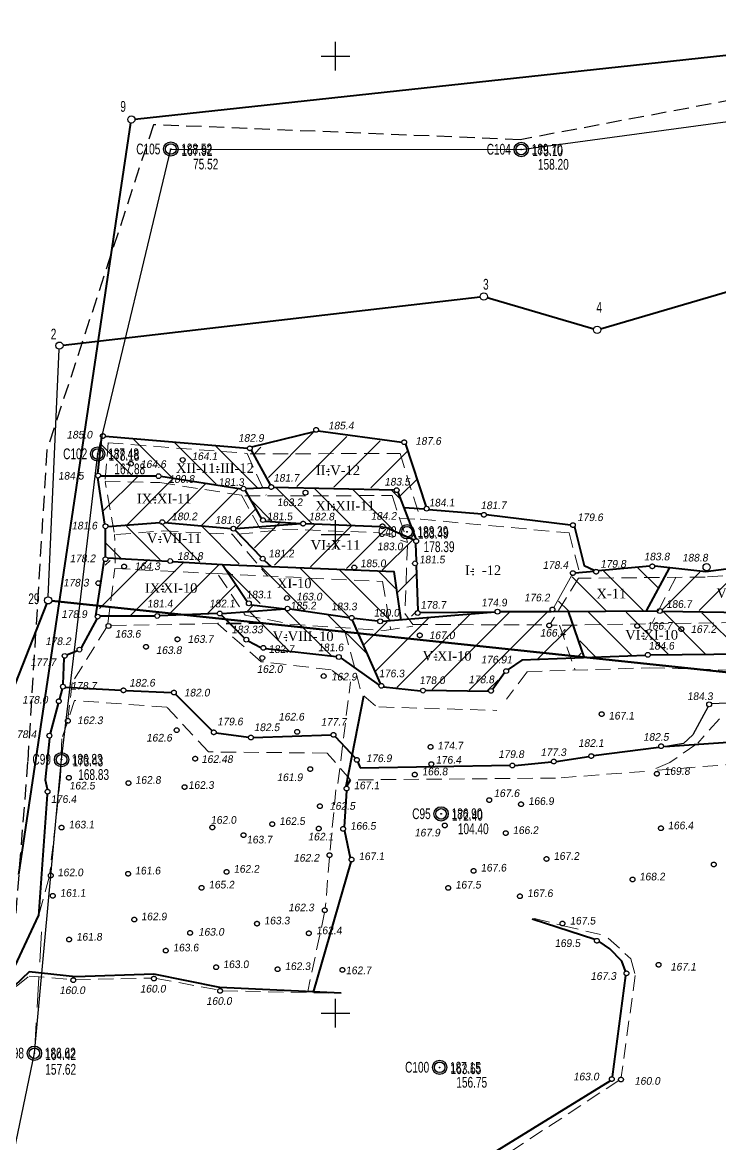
# Model space of a CAD drawing. Header units: millimetres. Extents: x 3233194 to 6468300, y 5635139 to 11269398.
# Drawn here: x 3233469.1 to 3233760.5, y 5635745.4 to 5636214.1 of the extents above; entities that cross this region are included whole.
import ezdxf
from ezdxf.enums import TextEntityAlignment as Align

# ---------------------------------------------------------------- set-up
doc = ezdxf.new("R2010")
doc.units = ezdxf.units.MM
doc.header["$LTSCALE"] = 2
doc.header["$PDMODE"] = 32
doc.header["$PDSIZE"] = 0.3
doc.linetypes.add('DASHED2', pattern=[9.525, 6.35, -3.175])
doc.linetypes.add('HIDDEN2', pattern=[4.7625, 3.175, -1.5875])
for name, color, linetype in [('POINT_OBJ', 7, 'Continuous'), ('в.доб.бровка', 7, 'Continuous'), ('ввскр.бровка', 7, 'Continuous'), ('вдб', 7, 'Continuous'), ('ВЫСОТЫ', 7, 'Continuous'), ('Гірничий відвід', 7, 'Continuous'), ('ИМЕНА', 7, 'Continuous'), ('КОДЫ_СМЕЖЕСТВ', 7, 'Continuous'), ('Контур запасів', 7, 'Continuous'), ('КОНТУРА_СМЕЖЕСТВ', 7, 'Continuous'), ('КОНТУРА_УЧАСТКОВ', 7, 'Continuous'), ('кресты', 7, 'Continuous'), ('н.доб.бровка', 7, 'Continuous'), ('нвскр.бровка', 7, 'Continuous'), ('ндб', 7, 'Continuous'), ('ОШИБКИ', 7, 'Continuous'), ('ПИКЕТЫ', 7, 'Continuous'), ('ПРОМЫШЛ', 7, 'Continuous'), ('ПРОМЫШЛЕННЫЕ', 7, 'Continuous'), ('ПУНКТЫ', 7, 'Continuous')]:
    doc.layers.add(name, color=color, linetype=linetype)
doc.layers.add('н.бровка', color=7, linetype='HIDDEN2', lineweight=20)
doc.styles.add('grad', font='grad.shx')
doc.styles.add('universw', font='universw.shx', dxfattribs={"oblique": 10})
doc.styles.add('user', font='symeteo.shx', dxfattribs={"height": 2.5})

# ---------------------------------------------------------------- blocks, each defined once
blk = doc.blocks.new('89_1')
h = blk.add_hatch(color=256)
h.paths.add_polyline_path([(-1.5, 0, 1), (1.5, 0, 1)])
h.paths.add_polyline_path([(1.1, 0, -1), (-1.1, 0, -1)], flags=16)
h.paths.add_polyline_path([(0.06, 0, -1), (-0.06, 0, -1)], flags=0)
for radius in [1.5, 1.1, 0.0622]:
    blk.add_circle((0, 0), radius)
at = {"color": 7, "linetype": 'Continuous', "style": 'grad', "oblique": 10, "width": 0.7}
for tag, p in [('P37', (6.48, 0.16)), ('P4', (6.45, -2.94))]:
    blk.add_attdef(tag, text='', height=2.5, dxfattribs=at).set_placement(p, align=Align.CENTER)
at = {"color": 7, "linetype": 'Continuous', "style": 'user', "flags": 8}
blk.add_attdef('ddddd', (2.53, -1.14), '', height=2.5, dxfattribs=at)
blk = doc.blocks.new('POINTINV')
at = {"layer": 'ПУНКТЫ', "color": 0, "linetype": 'Continuous'}
blk.add_point((0, 0), dxfattribs=at)
at = {"layer": 'ВЫСОТЫ', "color": 0, "style": 'grad', "width": 0.7}
blk.add_attdef('POINT_H', (1.6, -0.8), '', height=1.65, dxfattribs=at)
at = {"layer": 'ИМЕНА', "color": 0, "style": 'grad', "width": 0.7}
blk.add_attdef('POINT_NAM', text='', height=1.65, dxfattribs=at).set_placement((-1.6, -0.8), align=Align.RIGHT)
at = {"layer": 'ОШИБКИ', "color": 0, "linetype": 'Continuous', "style": 'grad', "width": 0.7, "flags": 1}
blk.add_attdef('POINT_MX', text='', height=1.65, dxfattribs=at).set_placement((-4.2077, 4.453385), align=Align.RIGHT)
blk.add_attdef('POINT_MY', (2.8923, 4.253385), '', height=1.65, dxfattribs=at)

msp = doc.modelspace()

# ---------------------------------------------------------------- linework, layer by layer
for p, q in [((3233571.9, 5636023.9), (3233590.48, 5636042.47)), ((3233583.84, 5636020.12), (3233604.72, 5636041.01)), ((3233502.13, 5636037.53), (3233514.88, 5636024.78)), ((3233515.52, 5636039.86), (3233531.38, 5636024)), ((3233532.7, 5636038.4), (3233550.06, 5636021.04)), ((3233549.87, 5636036.94), (3233567.29, 5636019.52)), ((3233566.23, 5636033.94), (3233568.8, 5636036.51)), ((3233599.29, 5636019.85), (3233618.55, 5636039.11)), ((3233614.73, 5636019.58), (3233630, 5636034.85)), ((3233500.78, 5636023.5), (3233501.7, 5636024.42)), ((3233502.98, 5636009.98), (3233517.31, 5636024.31)), ((3233512.81, 5636004.09), (3233532.02, 5636023.31)), ((3233627.14, 5636016.27), (3233633.79, 5636022.93)), ((3233529.53, 5636005.1), (3233545.57, 5636021.14)), ((3233543.94, 5636003.8), (3233559.11, 5636018.97)), ((3233558.57, 5636002.71), (3233566.51, 5636010.65)), ((3233575.55, 5636003.97), (3233576.5, 5636004.93)), ((3233584.03, 5636004.6), (3233584.08, 5636004.65)), ((3233501.37, 5635969.09), (3233521.25, 5635988.97)), ((3233503.73, 5635987.16), (3233505.72, 5635989.15)), ((3233513.93, 5635965.92), (3233536.49, 5635988.48)), ((3233529.95, 5635966.23), (3233551.26, 5635987.54)), ((3233712.03, 5635984.79), (3233728.72, 5635968.1)), ((3233726.38, 5635986.15), (3233734.82, 5635977.72)), ((3233698.84, 5635982.27), (3233713.01, 5635968.09)), ((3233546.57, 5635967.14), (3233558.48, 5635979.05)), ((3233693.19, 5635972.2), (3233697.3, 5635968.09)), ((3233563.03, 5635967.88), (3233565.32, 5635970.17)), ((3233563.87, 5635967.94), (3233580.33, 5635951.47)), ((3233578.55, 5635968.97), (3233598.09, 5635949.43)), ((3233596.62, 5635966.62), (3233613.3, 5635949.94)), ((3233625.54, 5635936.1), (3233656.03, 5635966.59)), ((3233640.37, 5635935.22), (3233672.8, 5635967.64)), ((3233655.79, 5635934.92), (3233688.7, 5635967.83)), ((3233705.73, 5635967.52), (3233723.79, 5635949.46)), ((3233721.44, 5635967.52), (3233739.12, 5635949.84)), ((3233737.17, 5635967.51), (3233754.5, 5635950.18)), ((3233753.11, 5635967.29), (3233769.88, 5635950.51)), ((3233611.56, 5635953.55), (3233621.56, 5635963.55)), ((3233616.54, 5635942.82), (3233638.79, 5635965.07)), ((3233684.3, 5635947.71), (3233699.04, 5635962.45)), ((3233702.02, 5635955.51), (3233708.52, 5635949.01)), ((3233700.58, 5635948.28), (3233702.69, 5635950.39)), ((3233663.5, 5635934.77), (3233667.9, 5635939.17))]:
    msp.add_line(p, q)
at = {"color": 7}
for p, q in [((3233575.25, 5636019.42), (3233589.99, 5636004.68)), ((3233591.32, 5636019.07), (3233606.37, 5636004.02)), ((3233607.39, 5636018.71), (3233624.77, 5636001.33)), ((3233623.46, 5636018.36), (3233626.67, 5636015.15)), ((3233565.06, 5636013.89), (3233573.36, 5636005.6)), ((3233512.54, 5636003.55), (3233526.71, 5635989.38)), ((3233527.11, 5636004.7), (3233543.22, 5635988.59)), ((3233566.04, 5635994.46), (3233575.09, 5636003.52)), ((3233574.43, 5635987.14), (3233591.45, 5636004.16)), ((3233589.46, 5635986.45), (3233606.49, 5636003.48)), ((3233544.17, 5636003.35), (3233559.72, 5635987.8)), ((3233558.09, 5636002.23), (3233558.11, 5636002.25)), ((3233604.49, 5635985.77), (3233620.95, 5636002.23)), ((3233504.08, 5635996.3), (3233510.21, 5635990.17)), ((3233619.52, 5635985.08), (3233632.11, 5635997.68)), ((3233554.22, 5635985.45), (3233568.53, 5635971.14)), ((3233568.56, 5635986.82), (3233586.96, 5635968.42)), ((3233585, 5635986.1), (3233605.34, 5635965.75)), ((3233601.44, 5635985.37), (3233622.59, 5635964.22)), ((3233751.92, 5635968.18), (3233769.56, 5635985.83)), ((3233617.88, 5635984.65), (3233625.04, 5635977.49)), ((3233626.03, 5635975.88), (3233633.81, 5635983.66)), ((3233736.49, 5635968.47), (3233752.28, 5635984.26)), ((3233631.76, 5635965.9), (3233634.11, 5635968.24))]:
    msp.add_line(p, q, dxfattribs=at)
at = {"color": 2, "linetype": 'HIDDEN2'}
msp.add_lwpolyline([(3233602.39, 5635231.12), (3233766.68, 5635200.96), (3233779.22, 5635204.76), (3233787.49, 5635209.81), (3233795.16, 5635216.12), (3233804.29, 5635226.19), (3233869.03, 5635336.72), (3233896.11, 5635420.37), (3233922.35, 5635666.7), (3233987.12, 5635841.79), (3233945.44, 5636045.77), (3233869.26, 5636201.16), (3233677.17, 5636165.03), (3233523.87, 5636171.31), (3233479.31, 5636035.24), (3233471.28, 5635905.06), (3233461.7, 5635783.35), (3233459.88, 5635761.76)], dxfattribs=at)
at = {"color": 7, "linetype": 'HIDDEN2', "lineweight": 20}
for points in [[(3233503.64, 5636022.31), (3233526.55, 5636021.71), (3233560.68, 5636016.41), (3233568.28, 5636002.66), (3233618.1, 5636000.75), (3233630.06, 5635996.73)], [(3233508.1, 5636000), (3233527.86, 5636001.52), (3233556.69, 5636000.11), (3233571.67, 5635982.59)], [(3233559.14, 5636000.13), (3233577.02, 5636001.96)], [(3233551.11, 5635982.96), (3233562.17, 5635966.31), (3233578.59, 5635963)], [(3233742.17, 5635982.11), (3233732.1, 5635962.7)], [(3233693.55, 5635962.09), (3233700.13, 5635943.28)], [(3233603.71, 5635959.98), (3233610.83, 5635933.59)]]:
    msp.add_lwpolyline(points, dxfattribs=at)
at = {"color": 7, "linetype": 'Continuous', "lineweight": 40}
for points in [[(3233504.84, 5636003.3), (3233526.54, 5636005.07)], [(3233528.54, 5636005.06), (3233556.29, 5636002.58)], [(3233558.3, 5636002.47), (3233585.42, 5636004.58)], [(3233558.08, 5636001.83), (3233568.82, 5635990.59)], [(3233531.86, 5635988.69), (3233552.7, 5635987.53)], [(3233552.7, 5635987.53), (3233563.03, 5635972)], [(3233570.29, 5635989.2), (3233573.12, 5635986.67)], [(3233739.43, 5635985.98), (3233729.84, 5635968.05)], [(3233552.56, 5635966.98), (3233578.92, 5635968.97)], [(3233697.16, 5635967.84), (3233703.85, 5635948.5)], [(3233606.97, 5635964.22), (3233618.67, 5635937.68)]]:
    msp.add_lwpolyline(points, dxfattribs=at)
at = {"color": 2}
msp.add_lwpolyline([(3233629.84, 5636001.14), (3233629.72, 5636001.09)], dxfattribs=at)
at = {"color": 7, "linetype": 'HIDDEN2', "lineweight": 40}
msp.add_lwpolyline([(3233570.06, 5635962.93), (3233550.77, 5635962.63)], dxfattribs=at)
at = {"color": 7}
for centre in [(3233527.54, 5636005.2), (3233557.29, 5636002.45)]:
    msp.add_circle(centre, 1.01, dxfattribs=at)
at = {"layer": 'POINT_OBJ', "color": 7, "linetype": 'Continuous'}
msp.add_point((3233677.57, 5636160.94), dxfattribs=at)
at = {"layer": 'в.доб.бровка', "color": 7, "linetype": 'Continuous', "lineweight": 40}
for points in [[(3233729.49, 5635949.46), (3233677.84, 5635947.53), (3233672.07, 5635943.55)], [(3233771.48, 5635949.95), (3233731.45, 5635949.51)], [(3233670.62, 5635942.16), (3233665.68, 5635935.32)], [(3233663.95, 5635934.4), (3233637.51, 5635934.85)]]:
    msp.add_lwpolyline(points, dxfattribs=at)
at = {"layer": 'ввскр.бровка', "color": 7, "linetype": 'Continuous', "lineweight": 40}
for p, q in [((3233486.97, 5635936.23), (3233510.33, 5635934.88)), ((3233512.3, 5635934.77), (3233531.44, 5635933.91)), ((3233533.14, 5635933.26), (3233548.34, 5635917.97)), ((3233646.99, 5635927.09), (3233646.99, 5635927.1)), ((3233550.05, 5635917.12), (3233563.61, 5635915.31)), ((3233565.57, 5635915.21), (3233598.12, 5635916.28)), ((3233599.82, 5635915.58), (3233608.26, 5635906.55))]:
    msp.add_line(p, q, dxfattribs=at)
at = {"layer": 'ввскр.бровка', "color": 7, "linetype": 'Continuous'}
msp.add_line((3233558.12, 5635916.27), (3233558.12, 5635916.27), dxfattribs=at)
at = {"layer": 'ввскр.бровка', "color": 7, "linetype": 'Continuous', "lineweight": 40}
for points in [[(3233570.74, 5635952.3), (3233600.37, 5635949.04)], [(3233486.06, 5635937.42), (3233486.55, 5635948.28)], [(3233602.26, 5635948.39), (3233618.18, 5635937.1)], [(3233620.01, 5635936.3), (3233635.5, 5635934.67)], [(3233604.47, 5635894.83), (3233611.81, 5635932.57)], [(3233707.82, 5635907.65), (3233735.13, 5635911.12)], [(3233692.17, 5635905.16), (3233705.89, 5635907.25)], [(3233609.29, 5635904.88), (3233610.25, 5635902.44)], [(3233610.3, 5635902.46), (3233672.89, 5635903.61)], [(3233635.68, 5635902.93), (3233635.66, 5635902.88)], [(3233674.86, 5635903.49), (3233690.22, 5635904.93)], [(3233604.74, 5635894.8), (3233606.15, 5635897.44)], [(3233604.51, 5635892.86), (3233603.53, 5635877.88)], [(3233603.76, 5635876.21), (3233606.08, 5635864.93)], [(3233606.32, 5635863.24), (3233590.64, 5635808.67)], [(3233708.38, 5635830.8), (3233682.19, 5635839.3)], [(3233721.17, 5635817.5), (3233719.65, 5635821.72), (3233714.55, 5635826.82), (3233710.12, 5635829.92)], [(3233715.75, 5635773.34), (3233721.26, 5635815.64)], [(3233599.28, 5635644.03), (3233601.35, 5635646.89), (3233660.23, 5635738.04), (3233714.79, 5635771.65)]]:
    msp.add_lwpolyline(points, dxfattribs=at)
at = {"layer": 'вдб', "color": 7, "linetype": 'Continuous', "lineweight": 40}
for points in [[(3233500.66, 5636025.58), (3233502.32, 5636041.02)], [(3233503.72, 5636041.11), (3233563.16, 5636036.15)], [(3233564.93, 5636036.64), (3233591.12, 5636043.07)], [(3233592.77, 5636043.35), (3233627.68, 5636038.55)], [(3233629.17, 5636037.71), (3233637.76, 5636011.79)], [(3233564.67, 5636035.2), (3233572.6, 5636020.72)], [(3233503.6, 5636004.29), (3233500.61, 5636023.64)], [(3233501.74, 5636024.58), (3233525.02, 5636024.58)], [(3233527.01, 5636024.42), (3233560.51, 5636019.08)], [(3233562.17, 5636018.37), (3233568.9, 5636006.71)], [(3233562.41, 5636019.21), (3233572.13, 5636019.69)], [(3233574.08, 5636019.73), (3233624.53, 5636018.67)], [(3233626.06, 5636017.72), (3233633.53, 5635998.26)], [(3233637.04, 5636010.64), (3233628.64, 5636011.15)], [(3233638.99, 5636010.52), (3233661.05, 5636008.61)], [(3233662.96, 5636008.37), (3233698.21, 5636004)], [(3233570.54, 5636005.55), (3233585.42, 5636004.59)], [(3233587.4, 5636004.62), (3233618.58, 5636003.33)], [(3233503.84, 5635990.68), (3233503.83, 5636002.44)], [(3233620.53, 5636003.24), (3233632.76, 5635997.72)], [(3233699.85, 5636003.21), (3233703.92, 5635987), (3233708.07, 5635985.07)], [(3233633.44, 5635996.27), (3233633.67, 5635988.82)], [(3233504.69, 5635990.21), (3233529.88, 5635988.8)], [(3233499.71, 5635966.05), (3233503.3, 5635988.82)], [(3233552.7, 5635987.53), (3233624.32, 5635984.53), (3233627.22, 5635964.24)], [(3233633.73, 5635987.07), (3233634.34, 5635968.2)], [(3233731.38, 5635986.84), (3233709.79, 5635984.79)], [(3233808.31, 5635987.94), (3233778.05, 5635987.48), (3233754.7, 5635984.37), (3233733.35, 5635986.74)], [(3233707.88, 5635984.61), (3233700.14, 5635983.87)], [(3233564.88, 5635970.65), (3233578.77, 5635969)], [(3233550.55, 5635967.02), (3233526.45, 5635965.97)], [(3233561.91, 5635956.71), (3233552.31, 5635966.31)], [(3233580.92, 5635968.9), (3233605.71, 5635965.33)], [(3233619.61, 5635963.81), (3233666.64, 5635967.68)], [(3233635.3, 5635967.4), (3233666.65, 5635967.63)], [(3233668.65, 5635967.77), (3233690.1, 5635967.86)], [(3233691.19, 5635967.86), (3233734.5, 5635968.04)], [(3233736.51, 5635968.03), (3233779.41, 5635967.21)], [(3233500.26, 5635964.72), (3233493.64, 5635952.61)], [(3233524.43, 5635965.93), (3233501.5, 5635965.93)], [(3233607.71, 5635965.07), (3233617.61, 5635963.87)], [(3233568.78, 5635952.61), (3233563.51, 5635955.49)], [(3233492.09, 5635951.34), (3233487.7, 5635949.59)], [(3233485.69, 5635935.46), (3233484.55, 5635931.27)], [(3233484.03, 5635929.36), (3233480.66, 5635916.9)], [(3233737.58, 5635911.34), (3233910.52, 5635923.22)], [(3233480.38, 5635914.93), (3233478.65, 5635897.44), (3233479.49, 5635893.73)], [(3233479.38, 5635891.39), (3233475.82, 5635840.61)], [(3233602.3, 5635808.25), (3233551.62, 5635810.73), (3233524.03, 5635816.24), (3233491.29, 5635815.18), (3233471.87, 5635817.27), (3233459.14, 5635805.04), (3233475.82, 5635840.61)]]:
    msp.add_lwpolyline(points, dxfattribs=at)
at = {"layer": 'вдб', "color": 7, "linetype": 'Continuous', "lineweight": 20}
msp.add_lwpolyline([(3233698.78, 5635982.99), (3233691.18, 5635969.52)], dxfattribs=at)
at = {"layer": 'вдб', "color": 7}
for points in [[(3233808.17, 5635931.5), (3233757.13, 5635929.18)], [(3233755.69, 5635928.13), (3233749.24, 5635916.21), (3233745.47, 5635912.66), (3233736.98, 5635911.26)]]:
    msp.add_lwpolyline(points, dxfattribs=at)
at = {"layer": 'Гірничий відвід', "color": 7, "linetype": 'Continuous', "lineweight": 40}
for points in [[(3233516.13, 5636173.67), (3233889.22, 5636214.05)], [(3233467.6, 5635857.97), (3233514.41, 5636172.02)]]:
    msp.add_lwpolyline(points, dxfattribs=at)
at = {"layer": 'КОДЫ_СМЕЖЕСТВ', "color": 7, "linetype": 'Continuous', "lineweight": 40}
msp.add_lwpolyline([(3233710.77, 5636085.97), (3233915.08, 5636145.94)], dxfattribs=at)
msp.add_lwpolyline([(3233710.77, 5636085.97), (3233915.08, 5636145.94)], dxfattribs=at)
at = {"layer": 'Контур запасів', "color": 5, "linetype": 'Continuous'}
msp.add_lwpolyline([(3233531.12, 5636161.14), (3233677.57, 5636160.94), (3233863.62, 5636186.1), (3233938.34, 5636043.12), (3233976.25, 5635840.16), (3233904.73, 5635671.71), (3233892.02, 5635420.86), (3233850.77, 5635332.58), (3233782.32, 5635239.75), (3233681.44, 5635245.91), (3233597.07, 5635240.68), (3233461.15, 5635251.02), (3233358.47, 5635271.45), (3233358.83, 5635380.03), (3233406.76, 5635492.03), (3233445.08, 5635643.63), (3233474.1, 5635783.18), (3233485.44, 5635905.91), (3233500.56, 5636033.68), (3233531.12, 5636161.14)], dxfattribs=at)
at = {"layer": 'КОНТУРА_СМЕЖЕСТВ', "color": 7, "linetype": 'Continuous', "lineweight": 40}
for points in [[(3233486.06, 5636079.12), (3233660.45, 5636099.34)], [(3233663.4, 5636099.08), (3233707.87, 5636085.98)], [(3233417.1, 5635813.07), (3233451.73, 5635901.05), (3233479.29, 5635971.08)], [(3233417.1, 5635813.07), (3233451.73, 5635901.05), (3233479.29, 5635971.08)], [(3233481.34, 5635972.32), (3233798.42, 5635938.75)]]:
    msp.add_lwpolyline(points, dxfattribs=at)
at = {"layer": 'КОНТУРА_СМЕЖЕСТВ', "color": 2, "linetype": 'Continuous', "lineweight": 50}
msp.add_lwpolyline([(3233479.84, 5635972.48), (3233479.84, 5635972.48)], close=True, dxfattribs=at)
msp.add_lwpolyline([(3233479.84, 5635972.48), (3233479.84, 5635972.48)], close=True, dxfattribs=at)
at = {"layer": 'КОНТУРА_СМЕЖЕСТВ', "color": 7, "linetype": 'Continuous', "lineweight": 50}
msp.add_lwpolyline([(3233481.34, 5635972.32), (3233798.42, 5635938.75)], dxfattribs=at)
at = {"layer": 'КОНТУРА_УЧАСТКОВ', "color": 7, "linetype": 'Continuous'}
msp.add_lwpolyline([(3233479.91, 5635973.99), (3233484.49, 5636077.44)], dxfattribs=at)
at = {"layer": 'кресты', "color": 7, "linetype": 'Continuous'}
for p, q in [((3233600, 5636194), (3233600, 5636206)), ((3233594, 5636200), (3233606, 5636200)), ((3233600, 5635994), (3233600, 5636006)), ((3233594, 5636000), (3233606, 5636000)), ((3233600, 5635794), (3233600, 5635806)), ((3233594, 5635800), (3233606, 5635800))]:
    msp.add_line(p, q, dxfattribs=at)
at = {"layer": 'н.бровка', "color": 7, "linetype": 'HIDDEN2', "lineweight": 20}
msp.add_lwpolyline([(3233507.79, 5635987.97), (3233507.64, 5635999.96)], dxfattribs=at)
at = {"layer": 'н.доб.бровка', "color": 7, "linetype": 'HIDDEN2', "lineweight": 20}
msp.add_lwpolyline([(3233777.93, 5635962.01), (3233777.17, 5635963.38), (3233694.02, 5635962.07)], dxfattribs=at)
at = {"layer": 'нвскр.бровка', "color": 7, "linetype": 'HIDDEN2', "lineweight": 20}
for points in [[(3233611.79, 5635932.6), (3233616.85, 5635928.24)], [(3233459.14, 5635805.04), (3233471.88, 5635815.45), (3233489.41, 5635814.04)], [(3233491.24, 5635813.9), (3233523.1, 5635814.58)], [(3233525.06, 5635814.42), (3233550.82, 5635809.69)], [(3233552.69, 5635809.34), (3233552.76, 5635809.33), (3233602.33, 5635808.25)]]:
    msp.add_lwpolyline(points, dxfattribs=at)
at = {"layer": 'нвскр.бровка', "color": 7}
for centre in [(3233514.63, 5636173.51), (3233661.95, 5636099.51), (3233709.32, 5636085.55), (3233484.56, 5636078.95), (3233755.08, 5635986.36), (3233479.84, 5635972.48)]:
    msp.add_circle(centre, 1.51, dxfattribs=at)
at = {"layer": 'ндб', "color": 7, "linetype": 'HIDDEN2', "lineweight": 20}
for points in [[(3233503.72, 5636023.17), (3233504.93, 5636038.33), (3233562.96, 5636033.93), (3233570.91, 5636016.45)], [(3233564.25, 5636033.7), (3233626.92, 5636033.91), (3233635.47, 5636006.42), (3233697.55, 5636000.66), (3233702.39, 5635982.26)], [(3233507.5, 5636000.98), (3233503.7, 5636021.98)], [(3233562.07, 5636016.15), (3233623.66, 5636016.28), (3233630.01, 5635996.82)], [(3233626.73, 5636006.76), (3233635.2, 5636006.34)], [(3233630.02, 5635995.58), (3233628.98, 5635967.02), (3233632.23, 5635962.41), (3233688.33, 5635962.18)], [(3233504.82, 5635962.87), (3233507.74, 5635985.77), (3233550.65, 5635983.65)], [(3233809.29, 5635985.93), (3233754.42, 5635982.23), (3233701.45, 5635981.73), (3233689.8, 5635962.84)], [(3233550.65, 5635983.65), (3233619.65, 5635980.34), (3233623.01, 5635960.31)], [(3233603.65, 5635939.33), (3233598.2, 5635943.45), (3233568.93, 5635946.83), (3233550.62, 5635962.76), (3233506.06, 5635961.99)], [(3233580.91, 5635962.48), (3233620.37, 5635959.9), (3233632.21, 5635961.72)], [(3233690.27, 5635962.18), (3233692.55, 5635962.17)], [(3233504.26, 5635961.18), (3233489.87, 5635938.13), (3233488.13, 5635922.85)], [(3233680.33, 5635942.66), (3233680.07, 5635942.66), (3233671.41, 5635931.12)], [(3233680.05, 5635942.65), (3233731.32, 5635944.33), (3233771.91, 5635943.13), (3233812.99, 5635943.73), (3233850.86, 5635942.2), (3233923.19, 5635941.78)], [(3233600.95, 5635895.95), (3233606.22, 5635938.39)], [(3233729.1, 5635900.95), (3233691.96, 5635898.18), (3233606.15, 5635897.44), (3233596.51, 5635908.65), (3233546.82, 5635909.13), (3233529.47, 5635927.87), (3233490.89, 5635930.66), (3233485.56, 5635914.55), (3233485.04, 5635898.68)], [(3233618.09, 5635927.96), (3233667.35, 5635926.48)], [(3233760.43, 5635922.95), (3233751.35, 5635912.79)], [(3233734.46, 5635901.49), (3233909.57, 5635915.39)], [(3233750.55, 5635912.23), (3233739.66, 5635904.72), (3233731.91, 5635901.43)], [(3233485.04, 5635898.68), (3233480.55, 5635858.39)], [(3233600.08, 5635893.3), (3233597.62, 5635866.96)], [(3233597.44, 5635865), (3233595.68, 5635843.9)], [(3233480.29, 5635856.72), (3233475.82, 5635840.61)], [(3233595.41, 5635841.95), (3233588.32, 5635808.96)], [(3233682.23, 5635839.23), (3233683.18, 5635839.45), (3233694.03, 5635836.81)], [(3233695.26, 5635836.51), (3233712.35, 5635832.36)], [(3233713.88, 5635831.33), (3233723.41, 5635822.69), (3233725.23, 5635815.62), (3233719.33, 5635773.19)], [(3233718.36, 5635771.81), (3233664.02, 5635736.1)]]:
    msp.add_lwpolyline(points, dxfattribs=at)
at = {"layer": 'ПИКЕТЫ', "linetype": 'HIDDEN2'}
for centre in [(3233502.74, 5636041.19), (3233591.86, 5636043.73), (3233564.15, 5636036.03), (3233628.67, 5636038.56), (3233573.1, 5636019.86), (3233625.51, 5636018.54), (3233661.98, 5636008.25), (3233586.41, 5636004.55), (3233619.56, 5636003.44), (3233699.2, 5636003.94), (3233511.61, 5635986.61), (3233699.15, 5635983.9), (3233708.86, 5635984.47), (3233732.36, 5635986.71), (3233690.64, 5635968.69), (3233689.29, 5635961.99), (3233726.06, 5635961.79), (3233744.5, 5635960.46), (3233533.89, 5635956.2), (3233635.16, 5635957.87), (3233520.75, 5635953.07), (3233511.32, 5635934.88), (3233532.43, 5635933.95), (3233484.29, 5635930.31), (3233711.2, 5635924.94), (3233549.08, 5635917.32), (3233564.58, 5635915.13), (3233599.11, 5635916.27), (3233639.71, 5635911.24), (3233736.03, 5635911.53), (3233541.31, 5635906.31), (3233608.89, 5635905.79), (3233640, 5635904.06), (3233691.19, 5635905.13), (3233706.86, 5635907.42), (3233589.41, 5635901.97), (3233633.06, 5635899.65), (3233673.87, 5635903.46), (3233734.29, 5635900.02), (3233488.51, 5635898.36), (3233513.41, 5635896.13), (3233479.63, 5635892.53), (3233536.88, 5635894.46), (3233604.58, 5635893.84), (3233593.42, 5635886.44), (3233664.23, 5635889.01), (3233677.49, 5635887.27), (3233485.46, 5635877.5), (3233548.47, 5635877.57), (3233573.53, 5635878.95), (3233592.94, 5635877.1), (3233603.13, 5635876.97), (3233645.62, 5635878.42), (3233735.99, 5635877.22), (3233561.5, 5635874.37), (3233671.1, 5635875.19), (3233597.44, 5635865.99), (3233606.69, 5635864.16), (3233688.17, 5635864.39), (3233758.07, 5635862.11), (3233480.93, 5635857.48), (3233513.26, 5635858.23), (3233554.44, 5635859), (3233657.68, 5635859.4), (3233724.12, 5635855.83), (3233481.77, 5635849), (3233543.97, 5635852.35), (3233647.07, 5635852.28), (3233677.05, 5635848.79), (3233515.86, 5635839.06), (3233595.44, 5635842.94), (3233567.14, 5635837.35), (3233694.82, 5635837.4), (3233488.61, 5635830.7), (3233539.15, 5635833.49), (3233588.78, 5635833.32), (3233709.18, 5635830.22), (3233528.98, 5635826.08), (3233735, 5635820.17), (3233550.05, 5635819.13), (3233575.75, 5635818.3), (3233602.82, 5635818.02), (3233721.55, 5635816.59), (3233490.35, 5635813.74), (3233524.07, 5635814.39), (3233551.7, 5635809.25), (3233715.43, 5635772.41), (3233719.27, 5635772.2)]:
    msp.add_circle(centre, 0.989, dxfattribs=at)
at = {"layer": 'ПИКЕТЫ', "color": 7}
for centre in [(3233536.07, 5636031.18), (3233514.4, 5636029.58), (3233500.73, 5636024.64), (3233526.01, 5636024.38), (3233561.51, 5636019.14), (3233587.39, 5636017.49), (3233638.03, 5636010.82), (3233503.84, 5636003.45), (3233569.66, 5636006.04), (3233633.65, 5635997.25), (3233503.84, 5635989.67), (3233530.88, 5635988.92), (3233569.54, 5635989.88), (3233607.79, 5635986.25), (3233633.2, 5635987.93), (3233500.84, 5635979.69), (3233563.71, 5635971.25), (3233579.65, 5635973.44), (3233500.53, 5635965.69), (3233525.44, 5635965.97), (3233551.56, 5635966.98), (3233579.92, 5635969.05), (3233606.71, 5635965.19), (3233634.31, 5635967.19), (3233667.65, 5635967.76), (3233735.51, 5635968.05), (3233505.08, 5635961.76), (3233618.61, 5635963.72), (3233562.67, 5635956.05), (3233492.92, 5635951.91), (3233569.79, 5635952.64), (3233486.75, 5635949.27), (3233569.34, 5635948.42), (3233601.35, 5635948.82), (3233730.47, 5635949.71), (3233671.29, 5635942.92), (3233595.01, 5635940.84), (3233486.02, 5635936.41), (3233619.13, 5635936.78), (3233636.5, 5635934.77), (3233664.93, 5635934.64), (3233756.13, 5635929.04), (3233488.09, 5635922.11), (3233533.55, 5635918.25), (3233480.37, 5635915.94), (3233583.93, 5635917.54)]:
    msp.add_circle(centre, 1.01, dxfattribs=at)
at = {"layer": 'ПРОМЫШЛ', "color": 7, "linetype": 'DASHED2', "lineweight": 20}
msp.add_line((3233474.1, 5635783.27), (3233477.25, 5635836.35), dxfattribs=at)

# ---------------------------------------------------------------- block references
at = {"layer": 'ПРОМЫШЛЕННЫЕ', "color": 7, "linetype": 'Continuous', "xscale": 2, "yscale": 2, "zscale": 2}
for p, rotation in [((3233531.12, 5636161.14), 353.291126940981), ((3233677.57, 5636160.94), 353.2911269466741), ((3233500.56, 5636033.68), 353.291126940981), ((3233629.84, 5636001.14), 353.291126940981), ((3233485.44, 5635905.91), 353.291126940981), ((3233644.09, 5635883.25), 353.291126940981), ((3233474.1, 5635783.18), 353.291126940981), ((3233643.48, 5635777.29), 353.291126940981)]:
    msp.add_blockref('89_1', p, dxfattribs=dict(at, rotation=rotation))
at = {"layer": 'ПУНКТЫ', "color": 7, "linetype": 'Continuous', "zscale": 2.727815320212315}
for p, xscale, yscale, values in [((3233531.1, 5636161.08), 2.727815320212315, 2.727815320212315, {'POINT_NAM': 'C105', 'POINT_H': '188.52'}), ((3233677.59, 5636160.98), 2.727815320212315, 2.727815320212315, {'POINT_NAM': 'C104', 'POINT_H': '189.70'}), ((3233500.55, 5636033.68), 2.727815320212315, 2.727815320212315, {'POINT_NAM': 'C102', 'POINT_H': '187.48'}), ((3233629.84, 5636001.15), 2.727815320212315, 2.727815320212315, {'POINT_NAM': 'C48', 'POINT_H': '188.39'}), ((3233485.38, 5635905.98), 2.727815320249647, 2.727815319783986, {'POINT_NAM': 'C99', 'POINT_H': '186.83'}), ((3233644.1, 5635883.24), 2.727815320212315, 2.727815320212315, {'POINT_NAM': 'C95', 'POINT_H': '186.90'}), ((3233474.1, 5635783.18), 2.727815320212315, 2.727815320212315, {'POINT_NAM': 'C98', 'POINT_H': '186.62'}), ((3233643.47, 5635777.28), 2.727815320212315, 2.727815320212315, {'POINT_NAM': 'C100', 'POINT_H': '187.15'})]:
    msp.add_blockref('POINTINV', p, dxfattribs=dict(at, xscale=xscale, yscale=yscale)).add_auto_attribs(values)

# ---------------------------------------------------------------- texts
at = {"color": 7, "char_height": 4, "attachment_point": 1}
for s, insert, width in [('{\\fTimes New Roman|b0|i0|c0|p18;XII-11-III-12}', (3233533.27, 5636029.76), 29.6356), ('{\\fTimes New Roman|b0|i0|c0|p18;II-V-12}', (3233591.75, 5636028.87), 19.7412), ('{\\fTimes New Roman|b0|i0|c0|p18;XI-XII-11}', (3233591.52, 5636014.07), 25.3807), ('{\\fTimes New Roman|b0|i0|c0|p18;I-  -12}', (3233654.1, 5635987.07), 19.7412), ('{\\fTimes New Roman|b0|i0|c0|p18;X-11}', (3233709.04, 5635977.33), 13.3941), ('{\\fTimes New Roman|b0|i0|c0|p18;VIII-IX-11}', (3233759.13, 5635977.57), 19.3086), ('{\\fTimes New Roman|b0|i0|c0|p18;VI-}', (3233721.06, 5635960.1), 7.6067), ('{\\fTimes New Roman|b0|i0|c0|p18;XI-10}', (3233642.38, 5635951.25), 7.6067)]:
    msp.add_mtext(s, dxfattribs=dict(at, insert=insert, width=width))
at = {"linetype": 'ByBlock', "char_height": 4, "attachment_point": 1}
for s, insert, width in [('{\\fTimes New Roman|b0|i0|c204|p18;:}', (3233549.76, 5636029.81), 2.3327), ('{\\fTimes New Roman|b0|i0|c204|p18;:}', (3233596.23, 5636028.69), 2.3327), ('{\\fTimes New Roman|b0|i0|c0|p18;IX-XI-11}', (3233516.94, 5636017.03), 25.3088), ('{\\fTimes New Roman|b0|i0|c204|p18;:}', (3233523.71, 5636016.99), 2.3327), ('{\\fTimes New Roman|b0|i0|c204|p18;:}', (3233598.36, 5636014.04), 2.3327), ('{\\fTimes New Roman|b0|i0|c0|p18;V-VII-11}', (3233521.13, 5636000.46), 22.2145), ('{\\fTimes New Roman|b0|i0|c204|p18;:}', (3233525.89, 5636000.5), 2.3327), ('{\\fTimes New Roman|b0|i0|c0|p18;VI-X-11}', (3233589.57, 5635997.65), 21.4745), ('{\\fTimes New Roman|b0|i0|c204|p18;:}', (3233596.31, 5635997.59), 2.3327), ('{\\fTimes New Roman|b0|i0|c204|p18;:}', (3233656.62, 5635986.96), 2.3327), ('{\\fTimes New Roman|b0|i0|c0|p18;IX-}', (3233520.3, 5635979.65), 7.6067), ('{\\fTimes New Roman|b0|i0|c204|p18;:}', (3233526.97, 5635979.92), 2.3327)]:
    msp.add_mtext(s, dxfattribs=dict(at, insert=insert, width=width))
at = {"color": 7, "linetype": 'HIDDEN2', "lineweight": 20, "char_height": 4, "attachment_point": 1}
for s, insert, width in [('{\\fTimes New Roman|b0|i0|c0|p18;XI-10}', (3233575.49, 5635981.6), 7.6067), ('{\\fTimes New Roman|b0|i0|c0|p18;XI-10}', (3233527.82, 5635979.65), 7.6067), ('{\\fTimes New Roman|b0|i0|c0|p18;V-}', (3233573.7, 5635959.55), 7.6067), ('{\\fTimes New Roman|b0|i0|c204|p18;:}', (3233578.56, 5635959.47), 2.3327), ('{\\fTimes New Roman|b0|i0|c0|p18;VIII-}', (3233579.96, 5635959.55), 7.6067), ('{\\fTimes New Roman|b0|i0|c0|p18;10}', (3233593.1, 5635959.47), 7.6067), ('{\\fTimes New Roman|b0|i0|c204|p18;:}', (3233727.84, 5635960.18), 2.3327), ('{\\fTimes New Roman|b0|i0|c0|p18;XI-10}', (3233728.7, 5635960.09), 7.6067), ('{\\fTimes New Roman|b0|i0|c0|p18;V-}', (3233636.36, 5635951.35), 7.6067), ('{\\fTimes New Roman|b0|i0|c204|p18;:}', (3233641.11, 5635951.34), 2.3327)]:
    msp.add_mtext(s, dxfattribs=dict(at, insert=insert, width=width))
at = {"style": 'universw', "oblique": 10}
for tag, p in [('180.2', (3233536.73, 5636005.99, 327.28)), ('181.6', (3233554.87, 5636004.5, 327.28))]:
    msp.add_attdef(tag, text='', height=3.2, dxfattribs=at).set_placement(p, align=Align.CENTER)
at = {"layer": 'ВЫСОТЫ', "color": 0, "style": 'grad', "width": 0.7}
for tag, p in [('167.92', (3233535.64, 5636158.26)), ('175.10', (3233682.14, 5636158.16)), ('178.18', (3233505.1, 5636030.86)), ('183.49', (3233634.38, 5635998.33)), ('173.43', (3233489.99, 5635903.08)), ('172.40', (3233648.65, 5635880.42)), ('164.42', (3233478.65, 5635780.35)), ('157.62', (3233478.64, 5635774.22)), ('163.65', (3233648.02, 5635774.46))]:
    msp.add_attdef(tag, p, '', height=4.5, dxfattribs=at)
at = {"layer": 'ВЫСОТЫ', "style": 'universw', "oblique": 10}
for tag, p in [('185.4', (3233602.22, 5636043.95, 327.28)), ('185.0', (3233492.89, 5636040.14, 327.28)), ('182.9', (3233564.6, 5636038.78, 327.28)), ('187.6', (3233638.67, 5636037.52, 327.28)), ('164.1', (3233545.22, 5636031.14, 327.28)), ('164.6', (3233523.71, 5636027.82, 327.28)), ('180.8', (3233535.54, 5636021.61, 327.28)), ('181.7', (3233579.33, 5636022.1, 327.28)), ('183.5', (3233625.71, 5636020.48, 327.28)), ('181.7', (3233665.91, 5636010.61, 327.28)), ('182.8', (3233594.03, 5636005.89, 327.28)), ('184.2', (3233620.01, 5636006.18, 327.28)), ('179.6', (3233706.34, 5636005.61, 151.47)), ('181.6', (3233494.95, 5636002.13, 327.28)), ('178.2', (3233494.2, 5635988.44, 327.28)), ('181.8', (3233539.12, 5635989.41, 327.28)), ('183.8', (3233734.18, 5635989.2, 327.28)), ('188.8', (3233750.19, 5635988.73, 327.28)), ('164.3', (3233521.22, 5635985.13, 163.64)), ('178.4', (3233691.87, 5635985.66, 327.28)), ('179.8', (3233715.99, 5635986.13, 151.47)), ('178.3', (3233491.44, 5635978.28, 327.28)), ('163.0', (3233588.88, 5635972.45)), ('176.2', (3233684.12, 5635972.05, 327.28)), ('178.9', (3233490.7, 5635965.14, 327.28)), ('183.33', (3233562.99, 5635958.73, 163.64)), ('166.7', (3233735.28, 5635960.2, 151.47)), ('167.2', (3233753.73, 5635958.87, 151.47)), ('178.2', (3233484, 5635953.8, 327.28)), ('163.6', (3233513.11, 5635956.9, 163.64)), ('163.7', (3233543.5, 5635954.72, 163.64)), ('167.0', (3233644.39, 5635956.28, 151.47)), ('166.4', (3233690.74, 5635957.33, 151.47)), ('163.8', (3233530.25, 5635950.08, 163.64)), ('177.7', (3233477.72, 5635945.02, 327.28)), ('176.91', (3233667.24, 5635946.13, 327.28)), ('162.0', (3233572.42, 5635942.18)), ('178.7', (3233494.68, 5635935.14, 163.64)), ('182.6', (3233519.1, 5635936.45, 163.64)), ('162.9', (3233603.49, 5635938.99)), ('178.8', (3233660.88, 5635937.86, 327.28)), ('182.0', (3233541.98, 5635932.32, 163.64)), ('178.0', (3233474.33, 5635929.34, 327.28)), ('162.3', (3233497.3, 5635920.75)), ('162.6', (3233581.45, 5635922.25)), ('179.6', (3233555.84, 5635920.25, 163.64)), ('182.5', (3233571.18, 5635917.83)), ('177.7', (3233599.14, 5635920.11)), ('178.4', (3233469.57, 5635914.93, 327.28)), ('162.6', (3233526.21, 5635913.48, 163.64)), ('182.1', (3233706.72, 5635911.24, 182.11)), ('182.5', (3233733.86, 5635913.79)), ('179.8', (3233673.33, 5635906.6, 179.78)), ('177.3', (3233690.97, 5635907.4, 327.28)), ('162.48', (3233550.43, 5635904.54)), ('176.9', (3233618.04, 5635904.88)), ('161.9', (3233580.78, 5635896.94)), ('167.6', (3233671.41, 5635890.29, 327.28)), ('162.5', (3233602.77, 5635884.96, 163.64)), ('167.9', (3233638.26, 5635873.81, 167.88)), ('162.1', (3233593.75, 5635872.13, 163.64)), ('162.2', (3233587.75, 5635863.27, 167.33)), ('162.3', (3233585.55, 5635842.53, 167.33)), ('163.0', (3233547.94, 5635832.33, 162.41)), ('167.1', (3233745.27, 5635817.76, 167.06)), ('167.3', (3233711.87, 5635813.87, 167.33)), ('160.0', (3233523.57, 5635808.56, 327.28)), ('160.0', (3233489.86, 5635807.92, 327.28)), ('160.0', (3233551.21, 5635803.42, 327.28)), ('163.0', (3233704.65, 5635771.85, 167.06)), ('160.0', (3233730.23, 5635770.02, 327.28))]:
    msp.add_attdef(tag, text='', height=3.2, dxfattribs=at).set_placement(p, align=Align.CENTER)
at = {"layer": 'ВЫСОТЫ', "style": 'universw', "oblique": 6}
for tag, p in [('184.5', (3233484.07, 5636022.98, 182.42)), ('181.3', (3233551.08, 5636020.32, 182.42)), ('163.2', (3233575.51, 5636011.87, 182.42)), ('184.1', (3233639.05, 5636011.73, 182.42)), ('181.5', (3233571.29, 5636005.94, 182.42)), ('183.0', (3233617.41, 5635993.45, 182.42)), ('181.2', (3233571.98, 5635990.45, 182.42)), ('185.0', (3233610.33, 5635986.36, 182.42)), ('181.5', (3233635, 5635987.96, 182.42)), ('183.1', (3233562.63, 5635973.33, 182.42)), ('181.4', (3233521.25, 5635969.52, 182.42)), ('182.1', (3233547.25, 5635969.55, 182.42)), ('185.2', (3233581.15, 5635968.69, 182.42)), ('183.3', (3233598.23, 5635968.34, 182.42)), ('178.7', (3233635.52, 5635969, 182.42)), ('174.9', (3233660.95, 5635969.97, 182.42)), ('186.7', (3233738.24, 5635969.35, 182.42)), ('180.0', (3233615.97, 5635965.69, 182.42)), ('182.7', (3233572.01, 5635950.51, 182.42)), ('181.6', (3233592.63, 5635951.23, 182.42)), ('184.6', (3233730.85, 5635951.9, 181.98)), ('176.3', (3233618.1, 5635940.34, 178.03)), ('178.0', (3233635.05, 5635937.5, 178.03)), ('184.3', (3233747, 5635930.82, 175.2)), ('167.1', (3233714.14, 5635922.68, 132.09)), ('174.7', (3233642.6, 5635910.17, 175.2)), ('176.4', (3233641.86, 5635904.23, 176.42)), ('166.8', (3233636.12, 5635899.35, 166.87)), ('169.8', (3233737.38, 5635899.54, 169.76)), ('162.5', (3233488.73, 5635893.43, 163.64)), ('162.8', (3233516.28, 5635895.82, 163.64)), ('162.3', (3233538.45, 5635893.69, 163.73)), ('167.1', (3233607.64, 5635893.54, 166.87)), ('176.4', (3233481, 5635887.82, 176.43)), ('166.9', (3233680.56, 5635886.97, 166.87)), ('162.0', (3233547.82, 5635879.11, 163.73)), ('162.5', (3233576.52, 5635878.61, 163.73)), ('163.1', (3233488.45, 5635877.16, 163.73)), ('166.5', (3233606.17, 5635876.61, 166.46)), ('166.2', (3233674.08, 5635874.83, 167.19)), ('166.4', (3233738.88, 5635876.82, 168.24)), ('163.7', (3233562.85, 5635870.89, 163.73)), ('167.1', (3233609.69, 5635863.91, 167.52)), ('167.2', (3233691.15, 5635864.03, 167.19)), ('162.0', (3233483.8, 5635857.17, 163.64)), ('161.6', (3233516.13, 5635857.93, 163.64)), ('162.2', (3233557.43, 5635858.66, 163.73)), ('167.6', (3233660.68, 5635859.15, 167.52)), ('168.2', (3233727.02, 5635855.43, 168.24)), ('165.2', (3233547, 5635852.06, 165.19)), ('167.5', (3233650.07, 5635852.03, 167.52)), ('161.1', (3233484.85, 5635848.62, 161.13)), ('167.6', (3233680.13, 5635848.48, 167.65)), ('162.9', (3233518.74, 5635838.76, 163.64)), ('163.3', (3233570.15, 5635837.04, 163.29)), ('167.5', (3233697.93, 5635836.99, 167.53)), ('162.4', (3233591.94, 5635832.93, 162.41)), ('161.8', (3233491.67, 5635830.26, 161.77)), ('169.5', (3233691.6, 5635827.61, 168.24)), ('163.6', (3233532.06, 5635825.76, 163.64)), ('163.0', (3233552.98, 5635818.77, 162.97)), ('162.3', (3233578.83, 5635817.97, 162.3)), ('162.7', (3233604.24, 5635816.23, 162.72))]:
    msp.add_attdef(tag, p, '', height=3.2, dxfattribs=at)
at = {"layer": 'ИМЕНА', "color": 0, "style": 'grad', "width": 0.7}
for tag, p in [('9', (3233512.36, 5636176.68)), ('75.52', (3233550.96, 5636152.6)), ('158.20', (3233697.45, 5636152.49)), ('3', (3233663.96, 5636102.36)), ('4', (3233711.35, 5636092.74)), ('2', (3233483.27, 5636081.54)), ('167.88', (3233520.41, 5636025.19)), ('178.39', (3233649.7, 5635992.66)), ('29', (3233476.23, 5635970.91)), ('168.83', (3233505.3, 5635897.42)), ('104.40', (3233663.96, 5635874.76)), ('156.75', (3233663.33, 5635768.8))]:
    msp.add_attdef(tag, text='', height=4.5, dxfattribs=at).set_placement(p, align=Align.RIGHT)

doc.saveas('drawing.dxf')
